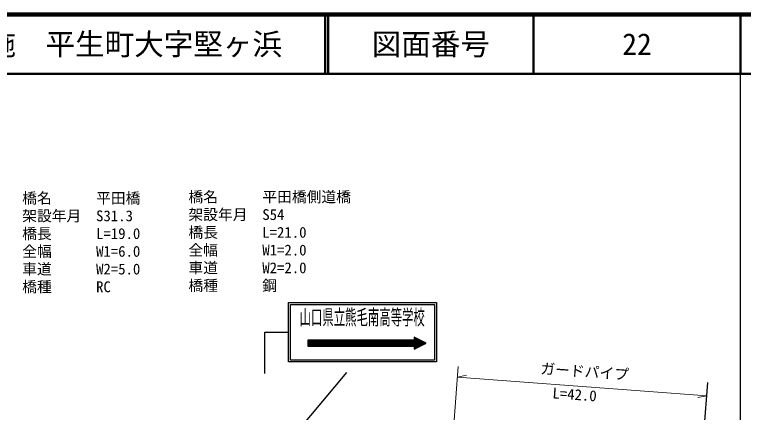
# Model space of a CAD drawing. Units: millimetres, scale not verified. Extents: x 40000 to 680000, y 20000 to 380000.
# Drawn here: x 456204 to 579500, y 312701 to 380000 of the extents above; entities that cross this region are included whole.
import ezdxf
from ezdxf.enums import TextEntityAlignment as Align

# ---------------------------------------------------------------- set-up
doc = ezdxf.new("R2010")
doc.units = ezdxf.units.MM
doc.header["$LTSCALE"] = 1000
for name, color, linetype, lineweight in [('M-BMK-OTRS', 5, 'Continuous', 25), ('M-STR-HTXT', 7, 'Continuous', 13), ('M-STR-STRC', 7, 'Continuous', 25), ('M-TTL', 2, 'Continuous', 140), ('M-TTL-BAND', 7, 'Continuous', 25), ('M-TTL-LINE', 7, 'Continuous', 50)]:
    doc.layers.add(name, color=color, linetype=linetype, lineweight=lineweight)
doc.layers.add('M-TTL-TXT', color=7, linetype='Continuous')
doc.styles.add('ＭＳ ゴシック', font='')
doc.styles.get('ＭＳ ゴシック').set_extended_font_data('MS Gothic')

msp = doc.modelspace()

# ---------------------------------------------------------------- linework, layer by layer
at = {"layer": 'M-BMK-OTRS'}
msp.add_line((569925, 270591), (573481, 317737), dxfattribs=at)
at = {"layer": 'M-STR-HTXT'}
for p, q in [((531262, 320481), (530009, 304020)), ((531124, 318673), (532651, 318980)), ((531124, 318673), (573314, 315527)), ((573314, 315527), (571787, 315220))]:
    msp.add_line(p, q, dxfattribs=at)
at = {"layer": 'M-STR-STRC'}
for p, q in [((502563, 321269), (502563, 331269)), ((502563, 331269), (527563, 331269)), ((502863, 321569), (502863, 330969)), ((502863, 330969), (527263, 330969)), ((527263, 330969), (527263, 321569)), ((527563, 331269), (527563, 321269)), ((498563, 319269), (498563, 326269)), ((498563, 326269), (502563, 326269)), ((505814, 324904), (505814, 323904)), ((523814, 324904), (505814, 324904)), ((505814, 324774), (525074, 324774)), ((505814, 324644), (525334, 324644)), ((505814, 324514), (525594, 324514)), ((505814, 324384), (525774, 324384)), ((525814, 324404), (523814, 325404)), ((523814, 325404), (523814, 324904)), ((523814, 325294), (524034, 325294)), ((523814, 325164), (524294, 325164)), ((523814, 325034), (524554, 325034)), ((523814, 324904), (524814, 324904)), ((523814, 323404), (525814, 324404)), ((505814, 324254), (525514, 324254)), ((505814, 324124), (525254, 324124)), ((505814, 323994), (524994, 323994)), ((505814, 323904), (523814, 323904)), ((523814, 323904), (523814, 323404)), ((523814, 323864), (524734, 323864)), ((523814, 323734), (524474, 323734)), ((523814, 323604), (524214, 323604)), ((523814, 323474), (523954, 323474)), ((527563, 321269), (502563, 321269)), ((527263, 321569), (502863, 321569)), ((512370, 319467), (482411, 283695))]:
    msp.add_line(p, q, dxfattribs=at)
at = {"layer": 'M-TTL'}
msp.add_line((680000, 380000), (40000, 380000), dxfattribs=at)
at = {"layer": 'M-TTL-BAND'}
msp.add_line((579000, 20000), (579000, 370000), dxfattribs=at)
at = {"layer": 'M-TTL-LINE'}
for p, q in [((508747, 380000), (508747, 370000)), ((509247, 380000), (509247, 370000)), ((543997, 380000), (543997, 370000)), ((579000, 380000), (579000, 370000)), ((40000, 370000), (680000, 370000))]:
    msp.add_line(p, q, dxfattribs=at)

# ---------------------------------------------------------------- texts
at = {"layer": 'M-STR-HTXT', "style": 'ＭＳ ゴシック'}
for s, p in [('橋名\u3000\u3000\u3000平田橋側道橋', (485610, 347699)), ('橋名\u3000\u3000\u3000平田橋', (457491, 347487)), ('架設年月\u3000S31.3', (457491, 344487)), ('架設年月\u3000S54', (485610, 344699)), ('橋長\u3000\u3000\u3000L=19.0', (457491, 341487)), ('橋長\u3000\u3000\u3000L=21.0', (485610, 341699)), ('全幅\u3000\u3000\u3000W1=6.0', (457491, 338487)), ('全幅\u3000\u3000\u3000W1=2.0', (485610, 338699)), ('車道\u3000\u3000\u3000W2=5.0', (457491, 335487)), ('車道\u3000\u3000\u3000W2=2.0', (485610, 335699)), ('橋種\u3000\u3000\u3000RC', (457491, 332487)), ('橋種\u3000\u3000\u3000鋼', (485610, 332699))]:
    msp.add_text(s, height=1833, dxfattribs=at).set_placement(p, align=Align.BOTTOM_LEFT)
for s, p in [('ガードパイプ', (545063, 318690)), ('L=42.0', (547111, 314537))]:
    msp.add_text(s, height=1833, rotation=356, dxfattribs=at).set_placement(p, align=Align.BOTTOM_LEFT)
at = {"layer": 'M-STR-STRC', "style": 'ＭＳ ゴシック', "width": 0.55}
msp.add_text('山口県立熊毛南高等学校', height=2566, dxfattribs=at).set_placement((504419, 326755), align=Align.BOTTOM_LEFT)
at = {"layer": 'M-TTL-TXT', "style": 'ＭＳ ゴシック'}
msp.add_text('熊毛郡田布施町大字下田布施\u3000平生町大字堅ヶ浜', height=3666, dxfattribs=at).set_placement((391437, 375000), align=Align.MIDDLE_LEFT)
for s, p in [('図面番号', (526622, 375000)), ('22', (561497, 375000))]:
    msp.add_text(s, height=3666, dxfattribs=at).set_placement(p, align=Align.MIDDLE_CENTER)

doc.saveas('drawing.dxf')
